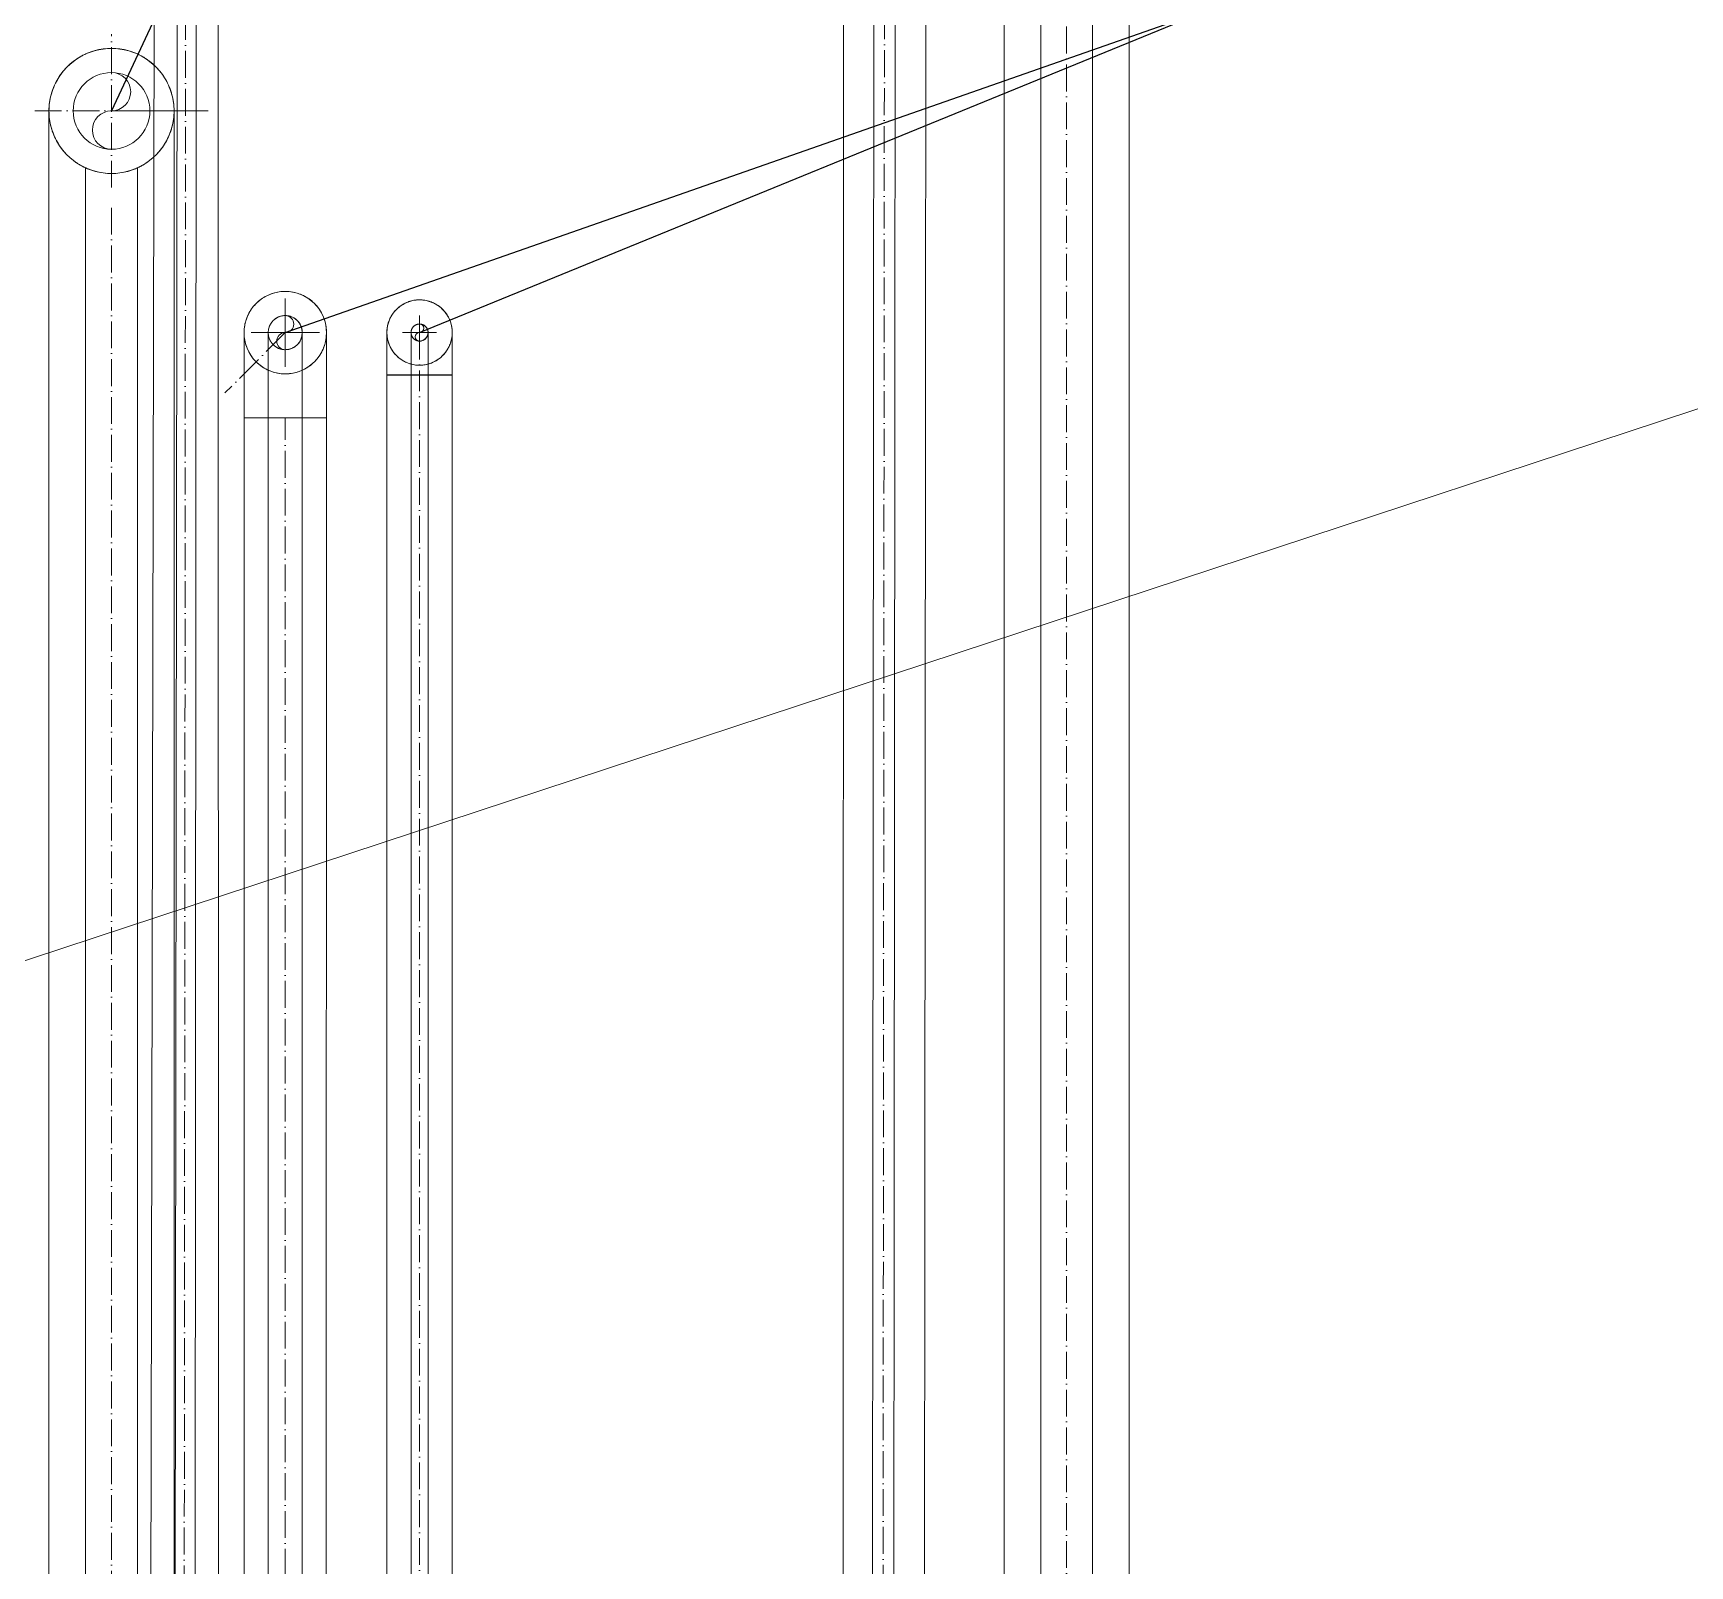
# Model space of a CAD drawing. Header units: millimetres. Extents: x -88595 to 880822, y -1054509 to -148035.
# Drawn here: x 540554 to 541170, y -243537 to -242966 of the extents above; entities that cross this region are included whole.
import ezdxf

# ---------------------------------------------------------------- set-up
doc = ezdxf.new("R2010")
doc.units = ezdxf.units.MM
for name, pattern in [('$0$ADSK_Осевая', [14, 10, -2, 0, -2]), ('$11$ADSK_Осевая', [14, 10, -2, 0, -2]), ('$7$ADSK_Осевая', [14, 10, -2, 0, -2])]:
    doc.linetypes.add(name, pattern=pattern)
for name, color, linetype, lineweight in [('Изоляция', 7, 'Continuous', 18), ('Крыша', 7, 'Continuous', 9), ('Оборудование', 7, 'Continuous', 18), ('Трубопровод', 7, 'Continuous', 18), ('Трубопроводы', 7, 'Continuous', 18)]:
    doc.layers.add(name, color=color, linetype=linetype, lineweight=lineweight)
doc.layers.add('П4', color=1, linetype='Continuous')

# ---------------------------------------------------------------- blocks, each defined once
blk = doc.blocks.new('$0$ADSK_МедьПайка_Отвод-гнутая труба - Отвод _гнутая труба_-V46-В_Координация_3 этаж ОВ3')
at = {"layer": 'Трубопроводы', "color": 134, "true_color": 0x00a6a6}
for p, q in [((-18115.55, -17406.15), (-18115.55, -17412.5)), ((-18115.55, -17412.5), (-18115.55, -17418.85))]:
    blk.add_line(p, q, dxfattribs=at)
at = {"layer": 'Трубопроводы', "color": 134, "true_color": 0x00a6a6, "flags": 128}
for points in [[(-18115.55, -17406.15), (-18114.28, -17406.15), (-18113.01, -17406.15), (-18111.75, -17406.15), (-18110.49, -17406.15), (-18109.24, -17406.15), (-18108.01, -17406.15), (-18106.78, -17406.15), (-18105.56, -17406.15), (-18104.37, -17406.15), (-18103.19, -17406.15), (-18102.03, -17406.15), (-18100.89, -17406.15), (-18099.78, -17406.15), (-18098.69, -17406.15), (-18097.62, -17406.15), (-18096.59, -17406.15), (-18095.59, -17406.15), (-18094.62, -17406.15), (-18093.68, -17406.15), (-18092.78, -17406.15), (-18091.91, -17406.15), (-18091.08, -17406.15), (-18090.29, -17406.15), (-18089.54, -17406.15), (-18088.84, -17406.15), (-18088.17, -17406.15), (-18087.55, -17406.15), (-18086.97, -17406.15), (-18086.44, -17406.15), (-18085.96, -17406.15), (-18085.52, -17406.15), (-18085.14, -17406.15), (-18084.8, -17406.15), (-18084.5, -17406.15), (-18084.26, -17406.15), (-18084.07, -17406.15), (-18083.93, -17406.15), (-18083.84, -17406.15), (-18083.8, -17406.15)], [(-18090.15, -17412.5), (-18090.15, -17412.25), (-18090.13, -17412), (-18090.11, -17411.74), (-18090.07, -17411.49), (-18090.03, -17411.24), (-18089.97, -17410.99), (-18089.9, -17410.75), (-18089.83, -17410.51), (-18089.75, -17410.27), (-18089.65, -17410.03), (-18089.55, -17409.8), (-18089.43, -17409.57), (-18089.31, -17409.35), (-18089.18, -17409.13), (-18089.04, -17408.92), (-18088.9, -17408.71), (-18088.74, -17408.51), (-18088.58, -17408.32), (-18088.4, -17408.13), (-18088.23, -17407.95), (-18088.04, -17407.78), (-18087.85, -17407.61), (-18087.65, -17407.45), (-18087.44, -17407.3), (-18087.23, -17407.16), (-18087.02, -17407.03), (-18086.8, -17406.9), (-18086.57, -17406.79), (-18086.34, -17406.68), (-18086.1, -17406.59), (-18085.86, -17406.5), (-18085.62, -17406.42), (-18085.38, -17406.35), (-18085.13, -17406.29), (-18084.88, -17406.25), (-18084.63, -17406.21), (-18084.38, -17406.18), (-18084.12, -17406.16), (-18083.87, -17406.15), (-18083.8, -17406.15)], [(-18083.8, -17406.15), (-18083.55, -17406.16), (-18083.29, -17406.17), (-18083.04, -17406.2), (-18082.79, -17406.24), (-18082.54, -17406.28), (-18082.29, -17406.34), (-18082.05, -17406.4), (-18081.8, -17406.48), (-18081.57, -17406.56), (-18081.33, -17406.66), (-18081.1, -17406.76), (-18080.87, -17406.87), (-18080.65, -17406.99), (-18080.43, -17407.12), (-18080.22, -17407.26), (-18080.01, -17407.41), (-18079.81, -17407.57), (-18079.62, -17407.73), (-18079.43, -17407.9), (-18079.25, -17408.08), (-18079.07, -17408.27), (-18078.91, -17408.46), (-18078.75, -17408.66), (-18078.6, -17408.86), (-18078.46, -17409.07), (-18078.33, -17409.29), (-18078.2, -17409.51), (-18078.09, -17409.74), (-18077.98, -17409.97), (-18077.88, -17410.2), (-18077.8, -17410.44), (-18077.72, -17410.68), (-18077.65, -17410.93), (-18077.59, -17411.18), (-18077.54, -17411.42), (-18077.51, -17411.68), (-18077.48, -17411.93), (-18077.46, -17412.18), (-18077.45, -17412.44), (-18077.45, -17412.5)], [(-18083.8, -17418.85), (-18084.06, -17418.85), (-18084.31, -17418.83), (-18084.56, -17418.81), (-18084.81, -17418.77), (-18085.06, -17418.73), (-18085.31, -17418.67), (-18085.56, -17418.61), (-18085.8, -17418.53), (-18086.04, -17418.45), (-18086.27, -17418.35), (-18086.51, -17418.25), (-18086.73, -17418.14), (-18086.96, -17418.01), (-18087.18, -17417.88), (-18087.39, -17417.75), (-18087.59, -17417.6), (-18087.79, -17417.44), (-18087.99, -17417.28), (-18088.18, -17417.11), (-18088.36, -17416.93), (-18088.53, -17416.74), (-18088.7, -17416.55), (-18088.85, -17416.35), (-18089, -17416.15), (-18089.15, -17415.94), (-18089.28, -17415.72), (-18089.4, -17415.5), (-18089.52, -17415.27), (-18089.62, -17415.04), (-18089.72, -17414.81), (-18089.81, -17414.57), (-18089.89, -17414.32), (-18089.95, -17414.08), (-18090.01, -17413.83), (-18090.06, -17413.58), (-18090.1, -17413.33), (-18090.13, -17413.08), (-18090.14, -17412.83), (-18090.15, -17412.57), (-18090.15, -17412.5)], [(-18077.45, -17412.5), (-18077.46, -17412.76), (-18077.47, -17413.01), (-18077.5, -17413.26), (-18077.53, -17413.52), (-18077.58, -17413.77), (-18077.63, -17414.01), (-18077.7, -17414.26), (-18077.77, -17414.5), (-18077.86, -17414.74), (-18077.95, -17414.98), (-18078.06, -17415.21), (-18078.17, -17415.44), (-18078.29, -17415.66), (-18078.42, -17415.88), (-18078.56, -17416.09), (-18078.71, -17416.3), (-18078.86, -17416.5), (-18079.03, -17416.69), (-18079.2, -17416.88), (-18079.38, -17417.06), (-18079.56, -17417.23), (-18079.76, -17417.4), (-18079.96, -17417.56), (-18080.16, -17417.71), (-18080.37, -17417.85), (-18080.59, -17417.98), (-18080.81, -17418.1), (-18081.04, -17418.22), (-18081.27, -17418.33), (-18081.5, -17418.42), (-18081.74, -17418.51), (-18081.98, -17418.59), (-18082.23, -17418.66), (-18082.47, -17418.71), (-18082.72, -17418.76), (-18082.97, -17418.8), (-18083.23, -17418.83), (-18083.48, -17418.85), (-18083.73, -17418.85), (-18083.8, -17418.85)], [(-18083.8, -17418.85), (-18083.83, -17418.85), (-18083.9, -17418.85), (-18084.03, -17418.85), (-18084.21, -17418.85), (-18084.44, -17418.85), (-18084.71, -17418.85), (-18085.04, -17418.85), (-18085.41, -17418.85), (-18085.84, -17418.85), (-18086.31, -17418.85), (-18086.83, -17418.85), (-18087.39, -17418.85), (-18088, -17418.85), (-18088.65, -17418.85), (-18089.35, -17418.85), (-18090.09, -17418.85), (-18090.86, -17418.85), (-18091.68, -17418.85), (-18092.54, -17418.85), (-18093.43, -17418.85), (-18094.36, -17418.85), (-18095.32, -17418.85), (-18096.32, -17418.85), (-18097.34, -17418.85), (-18098.4, -17418.85), (-18099.48, -17418.85), (-18100.59, -17418.85), (-18101.72, -17418.85), (-18102.87, -17418.85), (-18104.05, -17418.85), (-18105.24, -17418.85), (-18106.45, -17418.85), (-18107.67, -17418.85), (-18108.91, -17418.85), (-18110.16, -17418.85), (-18111.41, -17418.85), (-18112.67, -17418.85), (-18113.94, -17418.85), (-18115.21, -17418.85), (-18115.55, -17418.85)]]:
    blk.add_lwpolyline(points, dxfattribs=at)
at = {"layer": 'Трубопроводы', "color": 134, "true_color": 0x00a6a6}
for start, end in [(0, 180), (180, 0)]:
    blk.add_arc((-18083.8, -17412.5), 6.35, start, end, dxfattribs=at)
blk = doc.blocks.new('$0$ADSK_МедьПайка_Отвод-гнутая труба - Отвод _гнутая труба_-V45-В_Координация_3 этаж ОВ3')
at = {"layer": 'Трубопроводы', "color": 190, "true_color": 0x8000ff}
for p, q in [((-18139.68, -17339.33), (-18139.68, -17342.5)), ((-18139.68, -17342.5), (-18139.68, -17345.68))]:
    blk.add_line(p, q, dxfattribs=at)
at = {"layer": 'Трубопроводы', "color": 190, "true_color": 0x8000ff, "flags": 128}
for points in [[(-18139.68, -17339.33), (-18139.04, -17339.33), (-18138.41, -17339.33), (-18137.78, -17339.33), (-18137.15, -17339.33), (-18136.52, -17339.33), (-18135.9, -17339.33), (-18135.29, -17339.33), (-18134.68, -17339.33), (-18134.08, -17339.33), (-18133.5, -17339.33), (-18132.92, -17339.33), (-18132.35, -17339.33), (-18131.79, -17339.33), (-18131.24, -17339.33), (-18130.71, -17339.33), (-18130.2, -17339.33), (-18129.7, -17339.33), (-18129.21, -17339.33), (-18128.74, -17339.33), (-18128.29, -17339.33), (-18127.86, -17339.33), (-18127.44, -17339.33), (-18127.05, -17339.33), (-18126.67, -17339.33), (-18126.32, -17339.33), (-18125.99, -17339.33), (-18125.68, -17339.33), (-18125.39, -17339.33), (-18125.12, -17339.33), (-18124.88, -17339.33), (-18124.66, -17339.33), (-18124.47, -17339.33), (-18124.3, -17339.33), (-18124.15, -17339.33), (-18124.03, -17339.33), (-18123.94, -17339.33), (-18123.87, -17339.33), (-18123.82, -17339.33), (-18123.8, -17339.33)], [(-18126.98, -17342.5), (-18126.97, -17342.38), (-18126.97, -17342.25), (-18126.95, -17342.12), (-18126.94, -17342), (-18126.91, -17341.87), (-18126.89, -17341.75), (-18126.85, -17341.63), (-18126.82, -17341.51), (-18126.77, -17341.39), (-18126.73, -17341.27), (-18126.67, -17341.15), (-18126.62, -17341.04), (-18126.56, -17340.93), (-18126.49, -17340.82), (-18126.42, -17340.71), (-18126.35, -17340.61), (-18126.27, -17340.51), (-18126.19, -17340.41), (-18126.1, -17340.32), (-18126.01, -17340.23), (-18125.92, -17340.14), (-18125.83, -17340.06), (-18125.73, -17339.98), (-18125.62, -17339.9), (-18125.52, -17339.83), (-18125.41, -17339.77), (-18125.3, -17339.7), (-18125.19, -17339.65), (-18125.07, -17339.59), (-18124.95, -17339.55), (-18124.83, -17339.5), (-18124.71, -17339.46), (-18124.59, -17339.43), (-18124.47, -17339.4), (-18124.34, -17339.38), (-18124.22, -17339.36), (-18124.09, -17339.34), (-18123.96, -17339.33), (-18123.84, -17339.33), (-18123.8, -17339.33)], [(-18123.8, -17339.33), (-18123.68, -17339.33), (-18123.55, -17339.34), (-18123.42, -17339.35), (-18123.3, -17339.37), (-18123.17, -17339.39), (-18123.05, -17339.42), (-18122.92, -17339.45), (-18122.8, -17339.49), (-18122.68, -17339.53), (-18122.57, -17339.58), (-18122.45, -17339.63), (-18122.34, -17339.69), (-18122.22, -17339.75), (-18122.12, -17339.81), (-18122.01, -17339.88), (-18121.91, -17339.96), (-18121.81, -17340.04), (-18121.71, -17340.12), (-18121.61, -17340.2), (-18121.52, -17340.29), (-18121.44, -17340.39), (-18121.36, -17340.48), (-18121.28, -17340.58), (-18121.2, -17340.68), (-18121.13, -17340.79), (-18121.06, -17340.9), (-18121, -17341.01), (-18120.94, -17341.12), (-18120.89, -17341.24), (-18120.84, -17341.35), (-18120.8, -17341.47), (-18120.76, -17341.59), (-18120.73, -17341.72), (-18120.7, -17341.84), (-18120.67, -17341.96), (-18120.65, -17342.09), (-18120.64, -17342.22), (-18120.63, -17342.34), (-18120.63, -17342.47), (-18120.63, -17342.5)], [(-18123.8, -17345.68), (-18123.81, -17345.68), (-18123.85, -17345.68), (-18123.92, -17345.68), (-18124, -17345.68), (-18124.12, -17345.68), (-18124.26, -17345.68), (-18124.42, -17345.68), (-18124.61, -17345.68), (-18124.82, -17345.68), (-18125.06, -17345.68), (-18125.31, -17345.68), (-18125.6, -17345.68), (-18125.9, -17345.68), (-18126.23, -17345.68), (-18126.57, -17345.68), (-18126.94, -17345.68), (-18127.33, -17345.68), (-18127.74, -17345.68), (-18128.17, -17345.68), (-18128.62, -17345.68), (-18129.08, -17345.68), (-18129.56, -17345.68), (-18130.06, -17345.68), (-18130.57, -17345.68), (-18131.1, -17345.68), (-18131.64, -17345.68), (-18132.19, -17345.68), (-18132.76, -17345.68), (-18133.34, -17345.68), (-18133.92, -17345.68), (-18134.52, -17345.68), (-18135.13, -17345.68), (-18135.74, -17345.68), (-18136.36, -17345.68), (-18136.98, -17345.68), (-18137.61, -17345.68), (-18138.24, -17345.68), (-18138.87, -17345.68), (-18139.51, -17345.68), (-18139.68, -17345.68)], [(-18123.8, -17345.68), (-18123.93, -17345.68), (-18124.06, -17345.67), (-18124.18, -17345.66), (-18124.31, -17345.64), (-18124.43, -17345.62), (-18124.56, -17345.59), (-18124.68, -17345.56), (-18124.8, -17345.52), (-18124.92, -17345.48), (-18125.04, -17345.43), (-18125.15, -17345.38), (-18125.27, -17345.32), (-18125.38, -17345.26), (-18125.49, -17345.19), (-18125.59, -17345.12), (-18125.7, -17345.05), (-18125.8, -17344.97), (-18125.9, -17344.89), (-18125.99, -17344.81), (-18126.08, -17344.72), (-18126.17, -17344.62), (-18126.25, -17344.53), (-18126.33, -17344.43), (-18126.4, -17344.33), (-18126.47, -17344.22), (-18126.54, -17344.11), (-18126.6, -17344), (-18126.66, -17343.89), (-18126.71, -17343.77), (-18126.76, -17343.65), (-18126.81, -17343.54), (-18126.84, -17343.41), (-18126.88, -17343.29), (-18126.91, -17343.17), (-18126.93, -17343.04), (-18126.95, -17342.92), (-18126.96, -17342.79), (-18126.97, -17342.67), (-18126.98, -17342.54), (-18126.98, -17342.5)], [(-18120.63, -17342.5), (-18120.63, -17342.63), (-18120.64, -17342.76), (-18120.65, -17342.88), (-18120.67, -17343.01), (-18120.69, -17343.14), (-18120.72, -17343.26), (-18120.75, -17343.38), (-18120.79, -17343.5), (-18120.83, -17343.62), (-18120.88, -17343.74), (-18120.93, -17343.86), (-18120.99, -17343.97), (-18121.05, -17344.08), (-18121.11, -17344.19), (-18121.18, -17344.3), (-18121.26, -17344.4), (-18121.33, -17344.5), (-18121.42, -17344.6), (-18121.5, -17344.69), (-18121.59, -17344.78), (-18121.68, -17344.87), (-18121.78, -17344.95), (-18121.88, -17345.03), (-18121.98, -17345.11), (-18122.09, -17345.18), (-18122.19, -17345.24), (-18122.31, -17345.3), (-18122.42, -17345.36), (-18122.53, -17345.42), (-18122.65, -17345.46), (-18122.77, -17345.51), (-18122.89, -17345.55), (-18123.01, -17345.58), (-18123.14, -17345.61), (-18123.26, -17345.63), (-18123.39, -17345.65), (-18123.51, -17345.67), (-18123.64, -17345.68), (-18123.77, -17345.68), (-18123.8, -17345.68)]]:
    blk.add_lwpolyline(points, dxfattribs=at)
at = {"layer": 'Трубопроводы', "color": 190, "true_color": 0x8000ff}
for radius, start, end in [(3.18, 0, 180), (3.17, 180, 0)]:
    blk.add_arc((-18123.8, -17342.5), radius, start, end, dxfattribs=at)
blk = doc.blocks.new('Кровля')
at = {"layer": 'Крыша'}
blk.add_line((555895.5, 684141.48), (552348.08, 682970.76), dxfattribs=at)

msp = doc.modelspace()

# ---------------------------------------------------------------- linework, layer by layer
at = {"layer": 'Изоляция', "color": 134, "true_color": 0x00a6a6}
for p, q in [((540915.11, -242752.28), (540915.11, -245533.15)), ((540928.76, -242752.28), (540928.76, -245533.15)), ((540948.02, -242752.28), (540948.02, -245533.15)), ((540961.68, -242752.28), (540961.68, -245533.15)), ((540559.47, -242995.17), (540559.47, -246165.77)), ((540606.04, -242995.17), (540606.04, -246165.77)), ((540573.12, -243016.37), (540573.12, -246165.77)), ((540592.39, -243016.37), (540592.39, -246165.77)), ((540632.1, -245430.06), (540632.1, -243109.49)), ((540662.8, -243109.49), (540632.1, -243109.49)), ((540641.1, -245430.06), (540641.1, -243109.49)), ((540653.8, -245430.06), (540653.8, -243109.49)), ((540662.28, -245430.06), (540662.8, -243109.49))]:
    msp.add_line(p, q, dxfattribs=at)
at = {"layer": 'Изоляция', "color": 190, "true_color": 0x8000ff}
for p, q in [((540854.86, -245619.29), (540855.3, -242899.64)), ((540864.21, -245619.29), (540866.65, -242899.69)), ((540872.22, -245619.29), (540874.65, -242899.69)), ((540883.57, -245619.29), (540886, -242899.69)), ((540592.3, -246141.25), (540598.62, -242961.16)), ((540603.65, -246141.25), (540607.15, -242961.16)), ((540611.66, -246141.25), (540614.33, -242961.16)), ((540623, -246141.3), (540622.5, -242961.16)), ((540685.28, -243093.43), (540709.63, -243093.43)), ((540685.28, -245496.55), (540685.28, -243093.57)), ((540709.63, -243093.57), (540685.28, -243093.57)), ((540694.28, -245496.55), (540694.28, -243093.57)), ((540700.63, -245496.55), (540700.63, -243093.57)), ((540709.63, -243093.57), (540709.63, -245496.55))]:
    msp.add_line(p, q, dxfattribs=at)
at = {"layer": 'Изоляция', "color": 134, "true_color": 0x00a6a6, "flags": 128}
for points in [[(540636.6, -243066.88), (540637.04, -243066.46), (540637.5, -243066.05), (540637.97, -243065.66), (540638.46, -243065.29), (540638.97, -243064.94), (540639.49, -243064.61), (540640.02, -243064.31), (540640.56, -243064.02), (540641.12, -243063.75), (540641.68, -243063.51), (540642.25, -243063.29), (540642.83, -243063.1), (540643.42, -243062.92), (540644.02, -243062.78), (540644.62, -243062.65), (540645.23, -243062.55), (540645.84, -243062.47), (540646.45, -243062.42), (540647.06, -243062.39), (540647.67, -243062.39), (540648.29, -243062.41), (540648.9, -243062.46), (540649.51, -243062.53), (540650.12, -243062.62), (540650.72, -243062.74), (540651.32, -243062.88), (540651.91, -243063.05), (540652.49, -243063.24), (540653.07, -243063.45), (540653.63, -243063.69), (540654.19, -243063.95), (540654.74, -243064.23), (540655.27, -243064.53), (540655.79, -243064.85), (540656.3, -243065.2), (540656.8, -243065.56), (540657.28, -243065.94), (540657.74, -243066.35), (540658.19, -243066.77), (540658.3, -243066.88)], [(540636.6, -243088.59), (540636.17, -243088.15), (540635.76, -243087.69), (540635.37, -243087.21), (540635.01, -243086.72), (540634.66, -243086.22), (540634.33, -243085.7), (540634.02, -243085.17), (540633.73, -243084.63), (540633.47, -243084.07), (540633.23, -243083.51), (540633.01, -243082.93), (540632.81, -243082.35), (540632.64, -243081.76), (540632.49, -243081.17), (540632.36, -243080.57), (540632.26, -243079.96), (540632.19, -243079.35), (540632.13, -243078.74), (540632.11, -243078.13), (540632.1, -243077.51), (540632.12, -243076.9), (540632.17, -243076.29), (540632.24, -243075.68), (540632.33, -243075.07), (540632.45, -243074.47), (540632.59, -243073.87), (540632.76, -243073.28), (540632.95, -243072.7), (540633.16, -243072.12), (540633.4, -243071.55), (540633.66, -243071), (540633.94, -243070.45), (540634.24, -243069.92), (540634.57, -243069.39), (540634.91, -243068.89), (540635.27, -243068.39), (540635.66, -243067.91), (540636.06, -243067.45), (540636.48, -243067), (540636.6, -243066.88)], [(540658.3, -243066.88), (540658.73, -243067.33), (540659.14, -243067.78), (540659.53, -243068.26), (540659.89, -243068.75), (540660.24, -243069.26), (540660.57, -243069.77), (540660.88, -243070.3), (540661.17, -243070.85), (540661.43, -243071.4), (540661.67, -243071.97), (540661.89, -243072.54), (540662.09, -243073.12), (540662.26, -243073.71), (540662.41, -243074.31), (540662.54, -243074.91), (540662.64, -243075.51), (540662.71, -243076.12), (540662.77, -243076.73), (540662.8, -243077.35), (540662.8, -243077.96), (540662.78, -243078.57), (540662.73, -243079.19), (540662.66, -243079.8), (540662.57, -243080.4), (540662.45, -243081.01), (540662.31, -243081.6), (540662.14, -243082.19), (540661.95, -243082.78), (540661.74, -243083.35), (540661.5, -243083.92), (540661.24, -243084.48), (540660.96, -243085.02), (540660.66, -243085.56), (540660.34, -243086.08), (540659.99, -243086.59), (540659.63, -243087.08), (540659.24, -243087.56), (540658.84, -243088.03), (540658.42, -243088.47), (540658.3, -243088.59)], [(540632.1, -243109.49), (540632.1, -243108.22), (540632.1, -243106.95), (540632.1, -243105.69), (540632.1, -243104.43), (540632.1, -243103.18), (540632.1, -243101.94), (540632.1, -243100.71), (540632.1, -243099.5), (540632.1, -243098.3), (540632.1, -243097.12), (540632.1, -243095.96), (540632.1, -243094.83), (540632.1, -243093.71), (540632.1, -243092.62), (540632.1, -243091.56), (540632.1, -243090.53), (540632.1, -243089.52), (540632.1, -243088.55), (540632.1, -243087.61), (540632.1, -243086.71), (540632.1, -243085.84), (540632.1, -243085.02), (540632.1, -243084.23), (540632.1, -243083.48), (540632.1, -243082.77), (540632.1, -243082.11), (540632.1, -243081.48), (540632.1, -243080.91), (540632.1, -243080.38), (540632.1, -243079.89), (540632.1, -243079.46), (540632.1, -243079.07), (540632.1, -243078.73), (540632.1, -243078.44), (540632.1, -243078.2), (540632.1, -243078.01), (540632.1, -243077.87), (540632.1, -243077.78), (540632.1, -243077.74)], [(540662.8, -243077.74), (540662.8, -243077.76), (540662.8, -243077.84), (540662.8, -243077.97), (540662.8, -243078.14), (540662.8, -243078.37), (540662.8, -243078.65), (540662.8, -243078.97), (540662.8, -243079.35), (540662.8, -243079.77), (540662.8, -243080.24), (540662.8, -243080.76), (540662.8, -243081.32), (540662.8, -243081.93), (540662.8, -243082.59), (540662.8, -243083.28), (540662.8, -243084.02), (540662.8, -243084.8), (540662.8, -243085.62), (540662.8, -243086.47), (540662.8, -243087.37), (540662.8, -243088.29), (540662.8, -243089.26), (540662.8, -243090.25), (540662.8, -243091.28), (540662.8, -243092.33), (540662.8, -243093.41), (540662.8, -243094.52), (540662.8, -243095.65), (540662.8, -243096.81), (540662.8, -243097.98), (540662.8, -243099.17), (540662.8, -243100.38), (540662.8, -243101.61), (540662.8, -243102.84), (540662.8, -243104.09), (540662.8, -243105.35), (540662.8, -243106.61), (540662.8, -243107.87), (540662.8, -243109.14), (540662.8, -243109.49)], [(540658.3, -243088.59), (540657.86, -243089.02), (540657.4, -243089.42), (540656.93, -243089.81), (540656.44, -243090.18), (540655.93, -243090.53), (540655.41, -243090.86), (540654.88, -243091.17), (540654.34, -243091.45), (540653.78, -243091.72), (540653.22, -243091.96), (540652.65, -243092.18), (540652.07, -243092.38), (540651.48, -243092.55), (540650.88, -243092.7), (540650.28, -243092.82), (540649.67, -243092.92), (540649.07, -243093), (540648.45, -243093.05), (540647.84, -243093.08), (540647.23, -243093.09), (540646.61, -243093.06), (540646, -243093.02), (540645.39, -243092.95), (540644.78, -243092.85), (540644.18, -243092.73), (540643.58, -243092.59), (540642.99, -243092.43), (540642.41, -243092.24), (540641.83, -243092.02), (540641.27, -243091.79), (540640.71, -243091.53), (540640.16, -243091.25), (540639.63, -243090.94), (540639.11, -243090.62), (540638.6, -243090.28), (540638.1, -243089.91), (540637.62, -243089.53), (540637.16, -243089.13), (540636.71, -243088.71), (540636.6, -243088.59)]]:
    msp.add_lwpolyline(points, dxfattribs=at)
at = {"layer": 'Изоляция', "color": 190, "true_color": 0x8000ff, "flags": 128}
for points in [[(540685.28, -243077.7), (540685.28, -243077.21), (540685.31, -243076.73), (540685.36, -243076.24), (540685.43, -243075.76), (540685.52, -243075.28), (540685.62, -243074.81), (540685.75, -243074.34), (540685.89, -243073.87), (540686.06, -243073.41), (540686.24, -243072.96), (540686.43, -243072.51), (540686.65, -243072.08), (540686.88, -243071.65), (540687.13, -243071.23), (540687.4, -243070.83), (540687.68, -243070.43), (540687.98, -243070.04), (540688.3, -243069.67), (540688.63, -243069.31), (540688.97, -243068.97), (540689.32, -243068.63), (540689.69, -243068.32), (540690.07, -243068.01), (540690.47, -243067.73), (540690.87, -243067.46), (540691.29, -243067.2), (540691.71, -243066.96), (540692.15, -243066.74), (540692.59, -243066.54), (540693.04, -243066.35), (540693.5, -243066.19), (540693.96, -243066.04), (540694.43, -243065.91), (540694.9, -243065.79), (540695.38, -243065.7), (540695.86, -243065.63), (540696.35, -243065.58), (540696.83, -243065.54), (540697.32, -243065.53), (540697.45, -243065.52)], [(540697.45, -243065.52), (540697.94, -243065.53), (540698.42, -243065.56), (540698.91, -243065.61), (540699.39, -243065.68), (540699.87, -243065.77), (540700.34, -243065.87), (540700.81, -243066), (540701.28, -243066.14), (540701.74, -243066.31), (540702.19, -243066.49), (540702.64, -243066.68), (540703.07, -243066.9), (540703.5, -243067.13), (540703.92, -243067.38), (540704.32, -243067.65), (540704.72, -243067.93), (540705.11, -243068.23), (540705.48, -243068.55), (540705.84, -243068.88), (540706.18, -243069.22), (540706.52, -243069.57), (540706.83, -243069.94), (540707.14, -243070.32), (540707.42, -243070.72), (540707.7, -243071.12), (540707.95, -243071.54), (540708.19, -243071.96), (540708.41, -243072.4), (540708.61, -243072.84), (540708.8, -243073.29), (540708.97, -243073.75), (540709.11, -243074.21), (540709.24, -243074.68), (540709.36, -243075.15), (540709.45, -243075.63), (540709.52, -243076.11), (540709.58, -243076.6), (540709.61, -243077.08), (540709.62, -243077.57), (540709.63, -243077.7)], [(540685.28, -243093.57), (540685.28, -243092.94), (540685.28, -243092.31), (540685.28, -243091.67), (540685.28, -243091.05), (540685.28, -243090.42), (540685.28, -243089.8), (540685.28, -243089.19), (540685.28, -243088.58), (540685.28, -243087.98), (540685.28, -243087.39), (540685.28, -243086.81), (540685.28, -243086.24), (540685.28, -243085.69), (540685.28, -243085.14), (540685.28, -243084.61), (540685.28, -243084.09), (540685.28, -243083.59), (540685.28, -243083.11), (540685.28, -243082.64), (540685.28, -243082.19), (540685.28, -243081.75), (540685.28, -243081.34), (540685.28, -243080.94), (540685.28, -243080.57), (540685.28, -243080.22), (540685.28, -243079.88), (540685.28, -243079.57), (540685.28, -243079.29), (540685.28, -243079.02), (540685.28, -243078.78), (540685.28, -243078.56), (540685.28, -243078.37), (540685.28, -243078.2), (540685.28, -243078.05), (540685.28, -243077.93), (540685.28, -243077.84), (540685.28, -243077.77), (540685.28, -243077.72), (540685.28, -243077.7)], [(540697.45, -243089.87), (540696.96, -243089.87), (540696.48, -243089.84), (540695.99, -243089.79), (540695.51, -243089.72), (540695.03, -243089.63), (540694.56, -243089.53), (540694.09, -243089.4), (540693.62, -243089.26), (540693.16, -243089.09), (540692.71, -243088.91), (540692.26, -243088.72), (540691.83, -243088.5), (540691.4, -243088.27), (540690.98, -243088.02), (540690.58, -243087.75), (540690.18, -243087.47), (540689.79, -243087.17), (540689.42, -243086.85), (540689.06, -243086.52), (540688.72, -243086.18), (540688.38, -243085.83), (540688.07, -243085.46), (540687.76, -243085.08), (540687.48, -243084.68), (540687.21, -243084.28), (540686.95, -243083.86), (540686.71, -243083.44), (540686.49, -243083), (540686.29, -243082.56), (540686.1, -243082.11), (540685.94, -243081.65), (540685.79, -243081.19), (540685.66, -243080.72), (540685.54, -243080.25), (540685.45, -243079.77), (540685.38, -243079.29), (540685.33, -243078.8), (540685.29, -243078.32), (540685.28, -243077.83), (540685.28, -243077.7)], [(540709.63, -243077.7), (540709.62, -243078.19), (540709.59, -243078.67), (540709.54, -243079.16), (540709.47, -243079.64), (540709.38, -243080.12), (540709.28, -243080.59), (540709.15, -243081.06), (540709.01, -243081.53), (540708.84, -243081.99), (540708.66, -243082.44), (540708.47, -243082.89), (540708.25, -243083.32), (540708.02, -243083.75), (540707.77, -243084.17), (540707.5, -243084.57), (540707.22, -243084.97), (540706.92, -243085.36), (540706.6, -243085.73), (540706.28, -243086.09), (540705.93, -243086.43), (540705.58, -243086.77), (540705.21, -243087.08), (540704.83, -243087.39), (540704.43, -243087.67), (540704.03, -243087.94), (540703.61, -243088.2), (540703.19, -243088.44), (540702.75, -243088.66), (540702.31, -243088.86), (540701.86, -243089.05), (540701.4, -243089.21), (540700.94, -243089.36), (540700.47, -243089.49), (540700, -243089.61), (540699.52, -243089.7), (540699.04, -243089.77), (540698.55, -243089.82), (540698.07, -243089.86), (540697.58, -243089.87), (540697.45, -243089.87)], [(540709.63, -243077.7), (540709.63, -243077.71), (540709.63, -243077.75), (540709.63, -243077.81), (540709.63, -243077.9), (540709.63, -243078.02), (540709.63, -243078.16), (540709.63, -243078.32), (540709.63, -243078.51), (540709.63, -243078.72), (540709.63, -243078.95), (540709.63, -243079.21), (540709.63, -243079.49), (540709.63, -243079.8), (540709.63, -243080.12), (540709.63, -243080.47), (540709.63, -243080.84), (540709.63, -243081.23), (540709.63, -243081.64), (540709.63, -243082.07), (540709.63, -243082.51), (540709.63, -243082.98), (540709.63, -243083.46), (540709.63, -243083.96), (540709.63, -243084.47), (540709.63, -243085), (540709.63, -243085.54), (540709.63, -243086.09), (540709.63, -243086.66), (540709.63, -243087.24), (540709.63, -243087.82), (540709.63, -243088.42), (540709.63, -243089.02), (540709.63, -243089.64), (540709.63, -243090.25), (540709.63, -243090.88), (540709.63, -243091.5), (540709.63, -243092.14), (540709.63, -243092.77), (540709.63, -243093.4), (540709.63, -243093.57)]]:
    msp.add_lwpolyline(points, dxfattribs=at)
at = {"layer": 'Изоляция', "color": 134, "true_color": 0x00a6a6}
for centre, radius, start, end in [((540582.75, -242995.17), 23.29, 90, 180), ((540582.75, -242995.17), 23.29, 90, 180), ((540582.75, -242995.17), 23.28, 90, 180), ((540582.75, -242995.17), 23.29, 0, 90), ((540582.75, -242995.17), 23.28, 0, 90), ((540582.75, -242995.17), 23.28, 0, 90), ((540582.75, -242995.17), 23.29, 180, 270), ((540582.75, -242995.17), 23.29, 180, 270), ((540582.75, -242995.17), 23.29, 180, 270), ((540582.75, -242995.17), 23.29, 270, 0), ((540582.75, -242995.17), 23.28, 270, 0), ((540582.75, -242995.17), 23.29, 270, 0), ((540647.45, -243077.74), 15.35, 45, 135), ((540647.45, -243077.74), 15.35, 45, 135), ((540647.45, -243077.74), 15.35, 45, 135), ((540647.45, -243077.74), 15.35, 135, 225), ((540647.45, -243077.74), 15.35, 135, 225), ((540647.45, -243077.74), 15.35, 135, 225), ((540647.45, -243077.74), 15.35, 315, 45), ((540647.45, -243077.74), 15.35, 315, 45), ((540647.45, -243077.74), 15.35, 315, 45), ((540647.45, -243077.74), 15.35, 225, 315), ((540647.45, -243077.74), 15.35, 225, 315), ((540647.45, -243077.74), 15.35, 225, 315)]:
    msp.add_arc(centre, radius, start, end, dxfattribs=at)
at = {"layer": 'Изоляция', "color": 190, "true_color": 0x8000ff}
for radius, start, end in [(12.17, 90, 180), (12.17, 90, 180), (12.18, 90, 180), (12.17, 0, 90), (12.18, 0, 90), (12.18, 0, 90), (12.17, 180, 270), (12.17, 180, 270), (12.17, 180, 270), (12.17, 270, 0), (12.17, 270, 0), (12.17, 270, 0)]:
    msp.add_arc((540697.45, -243077.7), radius, start, end, dxfattribs=at)
at = {"layer": 'Изоляция', "color": 134, "true_color": 0x00a6a6}
for points, knots in [([(540559.47, -242995.17), (540559.48, -242993.14), (540559.87, -242990.09), (540561.18, -242986.24), (540562.53, -242983.5), (540563.94, -242981.38), (540565.24, -242979.81), (540566.62, -242978.32), (540568.54, -242976.65), (540570.66, -242975.23), (540572.44, -242974.27), (540574.31, -242973.43), (540577.68, -242972.29), (540580.68, -242971.89), (540582.75, -242971.89)], [0, 0, 0, 0, 0.166667, 0.25, 0.333333, 0.416667, 0.458333, 0.5, 0.583333, 0.666667, 0.708333, 0.75, 0.833333, 1, 1, 1, 1]), ([(540582.75, -242971.89), (540584.83, -242971.89), (540587.83, -242972.29), (540591.69, -242973.6), (540593.98, -242974.72), (540595.69, -242975.8), (540597.35, -242976.98), (540598.89, -242978.32), (540600.26, -242979.81), (540601.56, -242981.38), (540602.98, -242983.5), (540604.32, -242986.24), (540605.64, -242990.09), (540606.03, -242993.14), (540606.04, -242995.17)], [0, 0, 0, 0, 0.166667, 0.25, 0.333333, 0.375, 0.416667, 0.5, 0.541667, 0.583333, 0.666667, 0.75, 0.833333, 1, 1, 1, 1]), ([(540582.75, -243018.46), (540580.68, -243018.46), (540577.68, -243018.06), (540573.82, -243016.75), (540571.53, -243015.62), (540569.82, -243014.55), (540568.15, -243013.36), (540566.62, -243012.02), (540565.24, -243010.54), (540563.94, -243008.96), (540562.53, -243006.85), (540561.18, -243004.11), (540559.87, -243000.25), (540559.48, -242997.2), (540559.47, -242995.17)], [0, 0, 0, 0, 0.166667, 0.25, 0.333333, 0.375, 0.416667, 0.5, 0.541667, 0.583333, 0.666667, 0.75, 0.833333, 1, 1, 1, 1]), ([(540606.04, -242995.17), (540606.03, -242997.2), (540605.64, -243000.25), (540604.32, -243004.11), (540602.98, -243006.85), (540601.56, -243008.96), (540600.26, -243010.54), (540598.89, -243012.02), (540596.97, -243013.7), (540594.85, -243015.11), (540593.07, -243016.07), (540591.2, -243016.91), (540587.83, -243018.06), (540584.83, -243018.46), (540582.75, -243018.46)], [0, 0, 0, 0, 0.166667, 0.25, 0.333333, 0.416667, 0.458333, 0.5, 0.583333, 0.666667, 0.708333, 0.75, 0.833333, 1, 1, 1, 1])]:
    msp.add_open_spline(points, degree=3, knots=knots, dxfattribs=at)
at = {"layer": 'П4', "color": 7, "ltscale": 100}
for p, q in [((540862.23, -242396.2), (540582.75, -242995.17)), ((540647.45, -243077.74), (540994.91, -242956.09)), ((540697.45, -243077.7), (540994.91, -242956.09))]:
    msp.add_line(p, q, dxfattribs=at)
at = {"layer": 'Трубопровод', "color": 134, "linetype": '$0$ADSK_Осевая', "true_color": 0x00a6a6}
for p, q in [((540582.75, -243023.74), (540582.75, -242966.6)), ((540554.18, -242995.17), (540611.32, -242995.17))]:
    msp.add_line(p, q, dxfattribs=at)
at = {"layer": 'Трубопровод', "color": 134, "true_color": 0x00a6a6}
for p, q in [((540647.45, -243090.44), (540647.45, -243065.04)), ((540634.75, -243077.74), (540660.15, -243077.74))]:
    msp.add_line(p, q, dxfattribs=at)
at = {"layer": 'Трубопровод', "color": 190, "true_color": 0x8000ff}
for p, q in [((540697.45, -243084.05), (540697.45, -243071.35)), ((540691.1, -243077.7), (540703.8, -243077.7))]:
    msp.add_line(p, q, dxfattribs=at)
at = {"layer": 'Трубопровод', "color": 134, "true_color": 0x00a6a6}
for centre, radius, start, end in [((540582.75, -242995.17), 14.29, 0, 180), ((540582.75, -242988.03), 7.14, 270, 90), ((540582.75, -242995.17), 14.28, 180, 0), ((540582.75, -243002.31), 7.14, 90, 270)]:
    msp.add_arc(centre, radius, start, end, dxfattribs=at)
at = {"layer": 'Трубопровод', "color": 134, "linetype": 'Continuous', "true_color": 0x00a6a6}
for centre, radius, start, end in [((540647.45, -243077.74), 6.35, 0, 180), ((540647.45, -243074.56), 3.17, 270, 90), ((540647.45, -243077.74), 6.35, 180, 0), ((540647.45, -243080.91), 3.18, 90, 270)]:
    msp.add_arc(centre, radius, start, end, dxfattribs=at)
at = {"layer": 'Трубопровод', "color": 190, "linetype": 'Continuous', "true_color": 0x8000ff}
for centre, radius, start, end in [((540697.45, -243077.7), 3.17, 0, 180), ((540697.45, -243077.7), 3.17, 180, 0), ((540697.45, -243079.29), 1.59, 90, 270), ((540697.45, -243076.11), 1.59, 270, 90)]:
    msp.add_arc(centre, radius, start, end, dxfattribs=at)
at = {"layer": 'Трубопроводы', "color": 134, "linetype": '$11$ADSK_Осевая', "true_color": 0x00a6a6}
for p, q in [((540938.39, -242752.28), (540938.39, -245533.15)), ((540582.75, -243031.23), (540582.75, -246165.77)), ((540647.45, -245430.06), (540647.45, -243109.49))]:
    msp.add_line(p, q, dxfattribs=at)
at = {"layer": 'Трубопроводы', "color": 190, "linetype": '$11$ADSK_Осевая', "true_color": 0x8000ff}
for p, q in [((540868.3, -245619.29), (540870.59, -242899.69)), ((540607.65, -246141.25), (540610.33, -242961.16)), ((540697.45, -245496.55), (540697.45, -243093.57))]:
    msp.add_line(p, q, dxfattribs=at)
at = {"layer": 'Трубопроводы', "color": 134, "linetype": '$0$ADSK_Осевая', "true_color": 0x00a6a6}
for q in [(540582.75, -242995.17), (540618.75, -242995.17), (540618.75, -242995.17)]:
    msp.add_line((540614.75, -242995.17), q, dxfattribs=at)
at = {"layer": 'Трубопроводы', "color": 134, "linetype": '$7$ADSK_Осевая', "true_color": 0x00a6a6}
msp.add_line((540647.45, -243077.74), (540625, -243100.19), dxfattribs=at)
at = {"layer": 'Трубопроводы', "color": 190, "linetype": '$7$ADSK_Осевая', "true_color": 0x8000ff}
msp.add_line((540697.45, -243077.7), (540697.45, -243093.57), dxfattribs=at)

# ---------------------------------------------------------------- block references
at = {"layer": 'Оборудование', "color": 5, "true_color": 0x0000ff}
msp.add_blockref('Кровля', (-12267.25, -926437.39), dxfattribs=at)
at = {"layer": 'Трубопроводы', "color": 134, "true_color": 0x00a6a6, "rotation": 90.00000000367615}
msp.add_blockref('$0$ADSK_МедьПайка_Отвод-гнутая труба - Отвод _гнутая труба_-V46-В_Координация_3 этаж ОВ3', (523234.95, -224993.93), dxfattribs=at)
at = {"layer": 'Трубопроводы', "color": 190, "true_color": 0x8000ff, "rotation": 90}
msp.add_blockref('$0$ADSK_МедьПайка_Отвод-гнутая труба - Отвод _гнутая труба_-V45-В_Координация_3 этаж ОВ3', (523354.95, -224953.9), dxfattribs=at)

doc.saveas('drawing.dxf')
